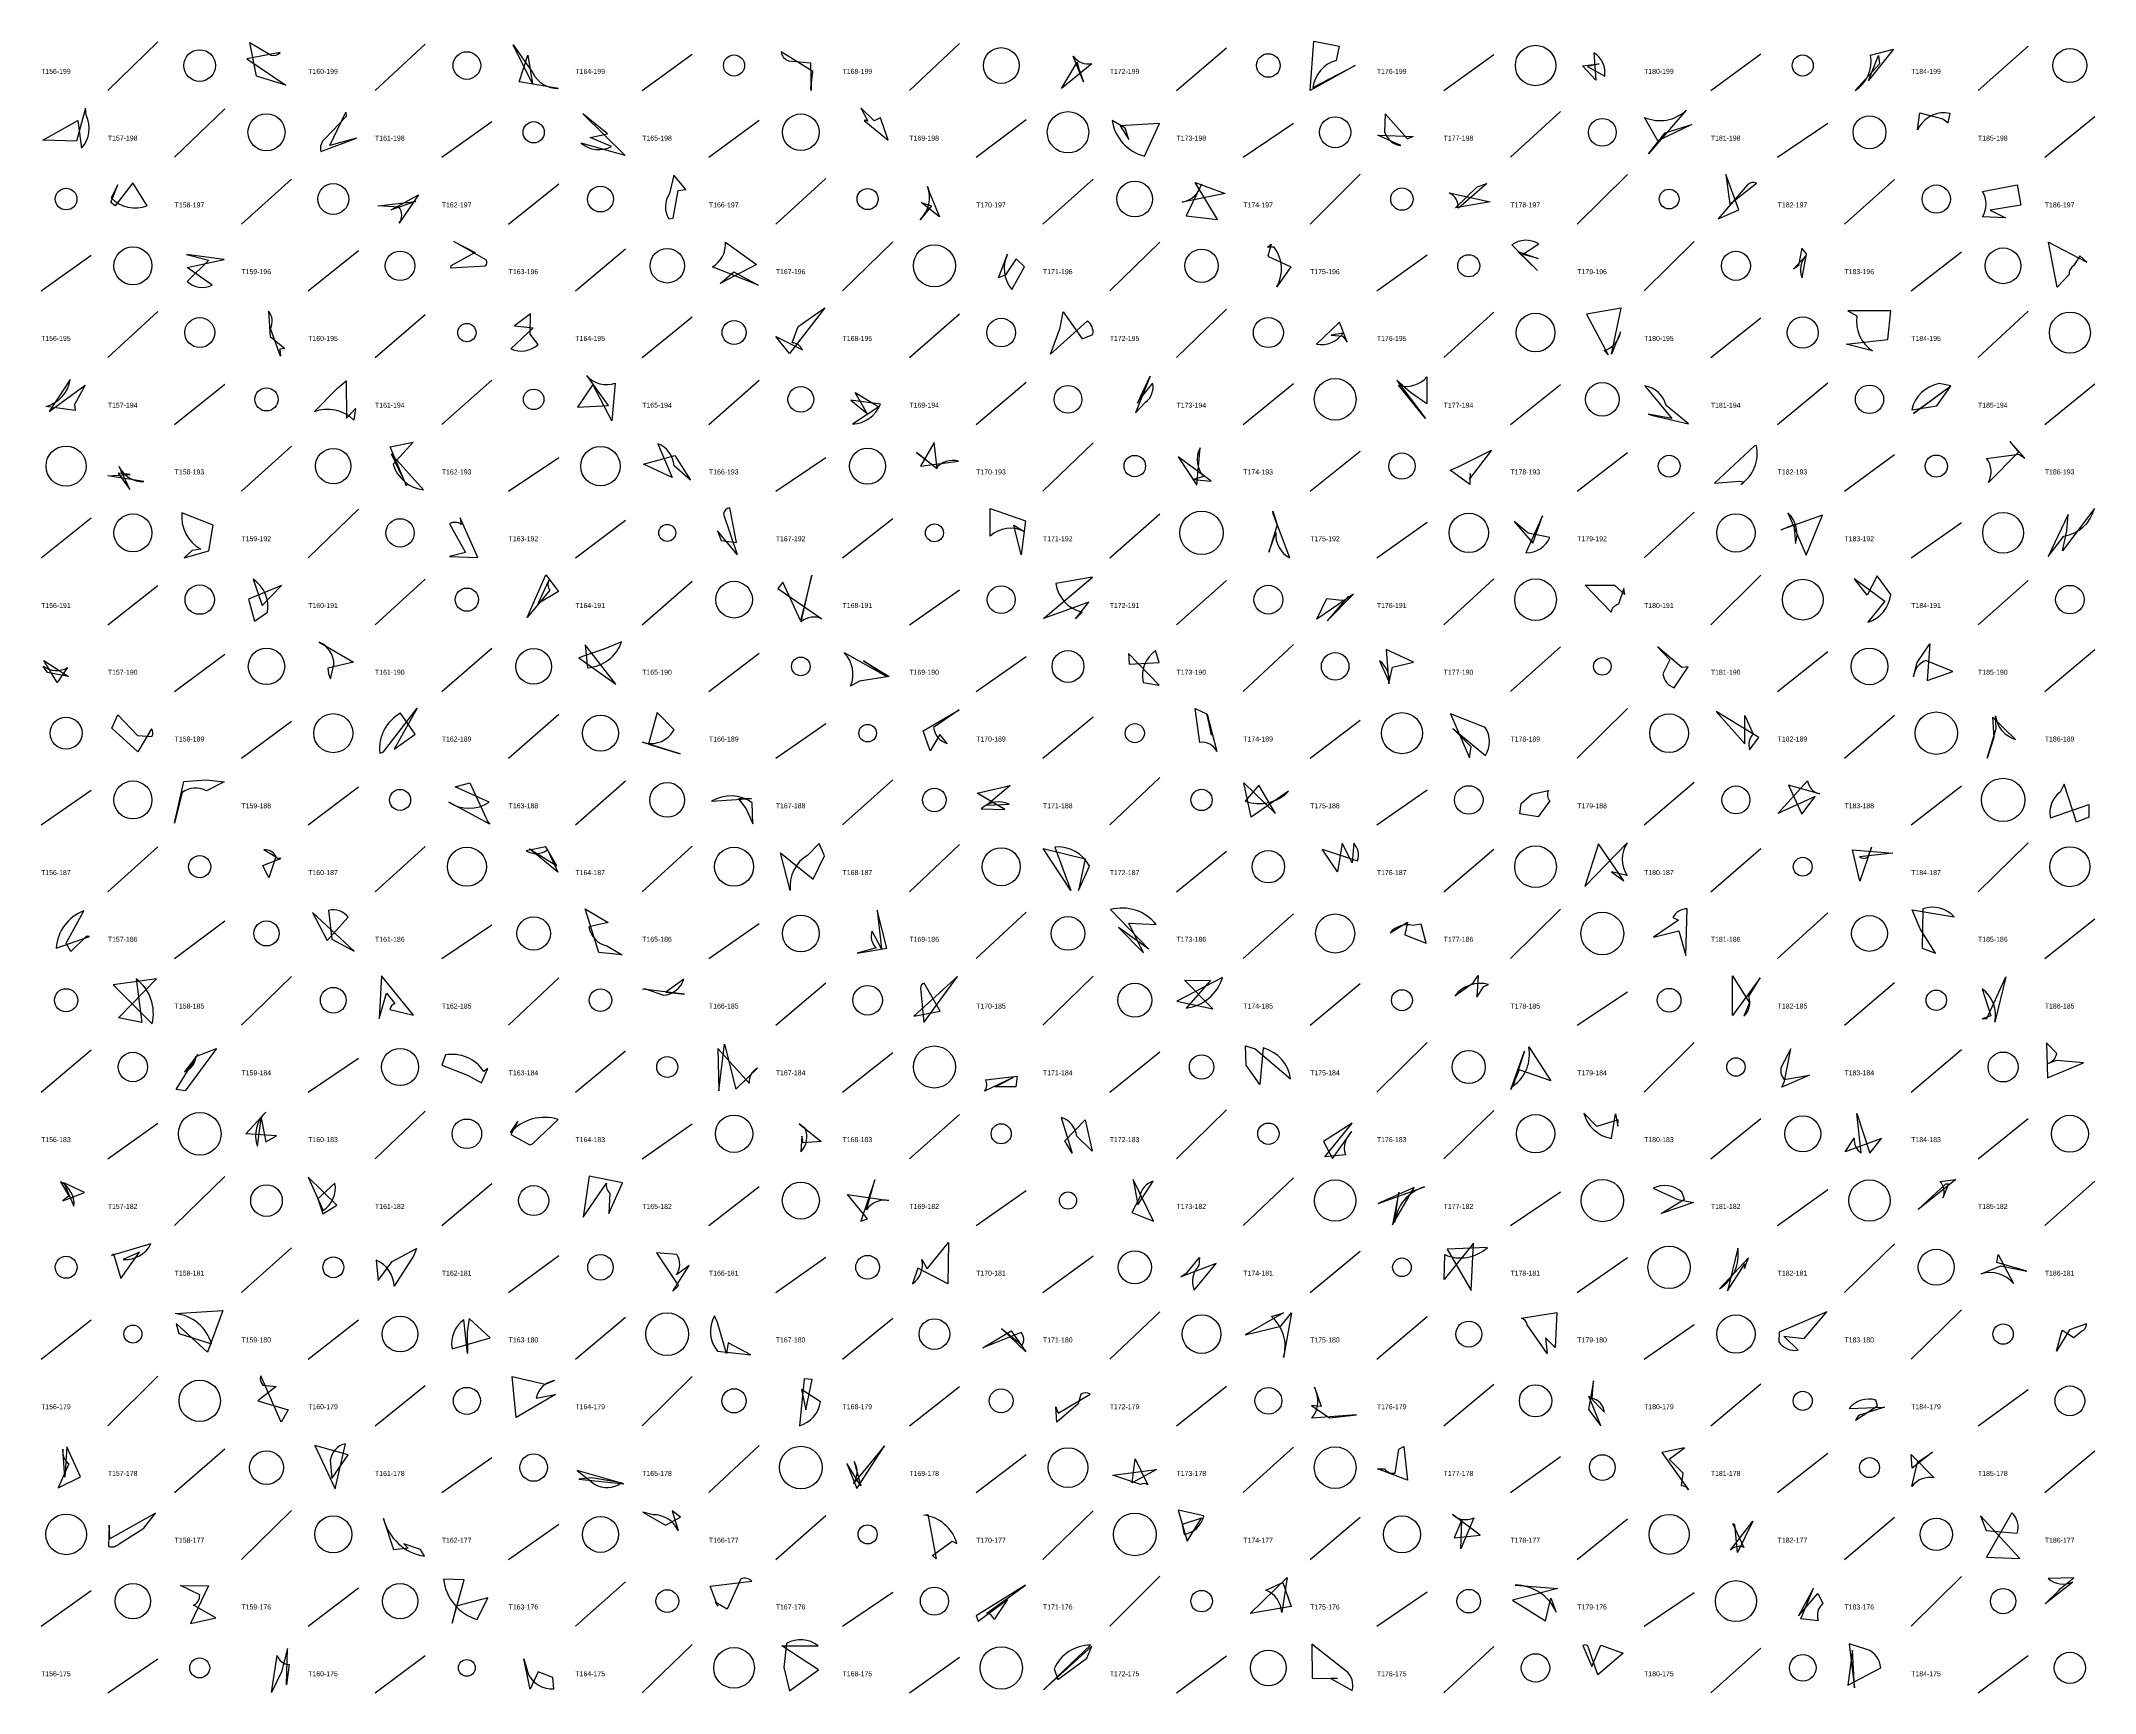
# Model space of a CAD drawing. Header units: millimetres. Extents: x -1 to 9990, y 0 to 15990.
# Drawn here: x 6240 to 7470, y 7000 to 7990 of the extents above; entities that cross this region are included whole.
import ezdxf

# ---------------------------------------------------------------- set-up
doc = ezdxf.new("R2010")
doc.units = ezdxf.units.MM
doc.layers.add('TEXT', color=3, linetype='Continuous')
doc.layers.add('WALL', color=1, linetype='Continuous')

msp = doc.modelspace()

# ---------------------------------------------------------------- linework, layer by layer
for points in [[(6369.1, 7968.6), (6365, 7988.8), (6377.7, 7981.2, 0.3), (6383.1, 7982.7), (6363.2, 7979), (6386.5, 7963.3)], [(6534.4, 7964), (6522.8, 7987.3), (6534.6, 7970.6, 0.3), (6549.9, 7961.3), (6526.4, 7965.3), (6531.5, 7981.2)], [(6701, 7961.4), (6702.2, 7971.5), (6683.2, 7983.2, 0.3), (6687.8, 7977.8), (6700.7, 7976.7), (6701.2, 7960.1)], [(7002.2, 7989.6), (7017.3, 7986.5), (7015.6, 7978.1, 0.3), (7001.7, 7961.8), (7026.9, 7975), (7000, 7960.1)], [(7340.4, 7980.9), (7341, 7976.1), (7326.4, 7960, 0.3), (7335.6, 7981.1), (7349.4, 7984.8), (7334.5, 7966.1)], [(6861.3, 7973.7), (6864.2, 7965.3), (6858.1, 7980.7, 0.3), (6869.2, 7976.1), (6851.1, 7961.2), (6860.5, 7977.1)], [(7173.2, 7976.1), (7166.1, 7974.5), (7176.4, 7968.6, 0.3), (7170, 7982.6), (7171.2, 7966.2), (7163.1, 7974.9)], [(6241, 7930.3), (6262.1, 7942.1), (6264.3, 7925.5, 0.3), (6267.1, 7945.2), (6266.7, 7949.5), (6261.3, 7929.7)], [(6422.6, 7947.1), (6422.8, 7944.4), (6410.1, 7931.2, 0.3), (6407.6, 7923.4), (6428.9, 7931.5), (6412.9, 7927)], [(6564.4, 7946.1), (6589.8, 7921), (6563.4, 7928.4, 0.3), (6581.6, 7926.5), (6568.8, 7931.8), (6579.3, 7934)], [(6738.9, 7941.9), (6730.9, 7949.6), (6735.2, 7941.6, 0.3), (6732.9, 7942), (6747.4, 7930.2), (6742.8, 7943.6)], [(7058.3, 7931), (7045, 7946.1), (7044.6, 7935.2, 0.3), (7054.4, 7927), (7040.6, 7933.3), (7061.8, 7932.5)], [(7228.6, 7939.7), (7208.2, 7929.8), (7200.3, 7943.9, 0.3), (7225.2, 7948.2), (7202.6, 7922), (7212.6, 7934.7)], [(7382.2, 7940.6), (7383.4, 7946.3), (7380.3, 7946.7, 0.3), (7363.7, 7936.4), (7365.2, 7946.7), (7379, 7943)], [(6891.4, 7930.6), (6889.2, 7937.4), (6881.4, 7942, 0.3), (6900.8, 7920.7), (6909.7, 7940.3), (6886.2, 7938.9)], [(6626.1, 7900.8), (6619, 7909.4), (6616.3, 7898.3, 0.3), (6616, 7883.2), (6618.5, 7883.5), (6621.6, 7900.1)], [(7248.9, 7909.7), (7251.4, 7891.9), (7267.3, 7904.5, 0.3), (7262, 7903.6), (7244.3, 7883.2), (7256.8, 7888.6)], [(6281.8, 7892.9), (6285.9, 7903.6), (6282, 7895.7, 0.3), (6303.5, 7891), (6294.9, 7904.8), (6284.3, 7890.9)], [(6449.7, 7888.5), (6466, 7897.6), (6454.5, 7880.5, 0.3), (6454.5, 7890.2), (6441.7, 7891), (6464.4, 7893.5)], [(6767, 7893), (6773.2, 7891), (6766.4, 7882.6, 0.3), (6770.9, 7902.6), (6771.9, 7899.3), (6778, 7884.3)], [(6931.2, 7904.9), (6949.2, 7898.4), (6923.3, 7893.2, 0.3), (6934.9, 7904), (6925.8, 7884.9), (6944.6, 7882.7)], [(7100, 7902.4), (7105.9, 7904.4), (7088.8, 7889.6, 0.3), (7083.3, 7898.7), (7107.8, 7893.4), (7087.1, 7889.8)], [(7407.2, 7888.4), (7416.4, 7883.7), (7402.6, 7884.4, 0.3), (7402.6, 7899.5), (7423.4, 7903.6), (7425.6, 7891.4)], [(6327, 7861.7), (6340.5, 7858.4), (6327.4, 7845.6, 0.3), (6342.4, 7843.4), (6327.5, 7853.9), (6349.6, 7858.7)], [(6485.4, 7855), (6485.1, 7853.7), (6506.2, 7855, 0.3), (6506.7, 7858.3), (6487.1, 7869.6), (6499.9, 7863)], [(6654.9, 7851.4), (6669.5, 7843.4), (6642, 7854.4, 0.3), (6649.8, 7869.2), (6668.5, 7855.8), (6646.6, 7844.4)], [(6817.5, 7849.6), (6813.4, 7847.7), (6818.8, 7862, 0.3), (6821.3, 7840.9), (6829, 7854.4), (6823.9, 7859.2)], [(6974.7, 7860.8), (6988.5, 7854.4), (6980, 7842.5, 0.3), (6978.5, 7866.1), (6974.4, 7866.2), (6976.7, 7867.9)], [(7136.5, 7859.3), (7127.1, 7861.7), (7136.9, 7868.2, 0.3), (7120.8, 7867.5), (7136.2, 7852.2), (7124.3, 7863.5)], [(7292.4, 7855.1), (7289.5, 7852.9), (7297.1, 7861.1, 0.3), (7294.6, 7847.7), (7297.3, 7862.2), (7294.4, 7865.6)], [(7465.2, 7857.2), (7461, 7860.9), (7457.4, 7855.1, 0.3), (7454.5, 7849.7), (7447.3, 7842.2), (7442.2, 7869.2)], [(6382.9, 7805.1), (6383.3, 7800.8), (6377.4, 7817.5, 0.3), (6376.2, 7827.9), (6377.1, 7812.7), (6386, 7805.4)], [(6523.6, 7819), (6534.7, 7817.9), (6521.4, 7805.2, 0.3), (6537.7, 7807.9), (6533, 7814), (6533.2, 7826.2)], [(6688.2, 7802.5), (6680, 7812.6), (6695.9, 7804.6, 0.3), (6689.9, 7808.9), (6693.4, 7818.7), (6709.3, 7829.8)], [(6852.1, 7827.5), (6863.4, 7811.3), (6869.9, 7813.9, 0.3), (6866.5, 7821.9), (6844.6, 7802), (6850.4, 7817.9)], [(7165.5, 7826), (7178.5, 7801.6), (7176.1, 7804.2, 0.3), (7185.8, 7815.5), (7180.5, 7802), (7186.3, 7829.6)], [(7347.8, 7828.1), (7322.1, 7828), (7327.4, 7825, 0.3), (7336.8, 7804.1), (7321.1, 7808.1), (7345.9, 7810.9)], [(7022.1, 7809.3), (7017.5, 7821.2), (7003.9, 7808.1, 0.3), (7019.7, 7814.7), (7012.7, 7813.4), (7019.6, 7812.9)], [(6260, 7771.9), (6260.4, 7768.3), (6243, 7770.8, 0.3), (6257.5, 7786.9), (6244.9, 7767.7), (6266.5, 7783.4)], [(6423, 7763.7), (6428.4, 7769.6), (6427.3, 7762.5, 0.3), (6403.5, 7767.5), (6417.6, 7781.6), (6422.7, 7786.1)], [(6561.2, 7770.3), (6579.9, 7771.3), (6566.8, 7789.2, 0.3), (6583.9, 7784.7), (6581.8, 7762.1), (6570.5, 7783.8)], [(6904.3, 7788.9), (6895.5, 7766.9), (6901.4, 7773.3, 0.3), (6905.7, 7784.6), (6897.8, 7775.2), (6896.6, 7772.8)], [(7051.9, 7786.3), (7069.1, 7763.6), (7052.9, 7783.4, 0.3), (7069.9, 7788.5), (7069.8, 7772.3), (7060.2, 7779.2)], [(6727.6, 7779.1), (6741.7, 7770.5), (6725.9, 7760.2, 0.3), (6742.7, 7772.2), (6725, 7774.5), (6734.7, 7766.5)], [(7205.3, 7765.4), (7226.6, 7760.3), (7213.2, 7771.4, 0.3), (7200.4, 7783), (7216.6, 7763.6), (7202.4, 7766.2)], [(7361.3, 7766.6), (7383.8, 7783.1), (7376.8, 7784.4, 0.3), (7360.3, 7768.8), (7375.4, 7771.2), (7383.5, 7782.6)], [(6449.1, 7746.6), (6462.8, 7749.3), (6450.8, 7736.2, 0.3), (6469.1, 7720.7), (6449.7, 7742.4), (6458.9, 7723.2)], [(6774.9, 7749.1), (6766.7, 7735), (6789.4, 7737.9, 0.3), (6776, 7733.7), (6764.2, 7743.1), (6776.7, 7733.5)], [(7419, 7749.8), (7424.2, 7743.4), (7406.2, 7725.2, 0.3), (7405.1, 7739.6), (7424.5, 7742.1), (7428, 7739.7)], [(6619.5, 7741.3), (6629, 7726.6), (6619.1, 7735.1, 0.3), (6609.3, 7748.4), (6618, 7728.2), (6600.8, 7736.2)], [(6921, 7740.6), (6932.1, 7723.5), (6934.1, 7745.9, 0.3), (6936.1, 7728.7), (6930.1, 7726.9), (6940.8, 7726)], [(7088.6, 7734.6), (7108.6, 7744.6), (7095.5, 7727.3, 0.3), (7095.8, 7730.6), (7095.7, 7723.9), (7083.8, 7732.6)], [(7257.1, 7725.9), (7259.8, 7725.6), (7258, 7724, 0.3), (7267.3, 7747.4), (7266.1, 7747.2), (7242.1, 7724.7)], [(6286.1, 7730.8), (6293.1, 7721), (6286.7, 7734.7, 0.3), (6301.5, 7725.7), (6280, 7729.1), (6293.4, 7729.9)], [(6340.5, 7684.3), (6343, 7699.7), (6324.3, 7707.1, 0.3), (6335.6, 7685.3), (6330.5, 7684.5), (6325.7, 7680.1)], [(6501.6, 7680.2), (6490.9, 7704.1), (6491.6, 7700, 0.3), (6484.5, 7700.5), (6494.1, 7683.2), (6484.5, 7680.9)], [(6647.3, 7690.4), (6656.5, 7689.2), (6652.4, 7710, 0.3), (6648.6, 7706.3), (6656.8, 7682.1), (6645, 7696.3)], [(6826.9, 7681.8), (6822.6, 7699.6), (6828.8, 7695.9, 0.3), (6808.3, 7693.1), (6808.4, 7709.6), (6829.6, 7702.3)], [(6980.2, 7699.8), (6975.2, 7683.4), (6979.4, 7695.2, 0.3), (6987.9, 7680), (6977.9, 7706.5), (6977.7, 7708)], [(7133.4, 7688.8), (7139.1, 7705.3), (7129.2, 7683.1, 0.3), (7143.6, 7692.3), (7130.6, 7694.9), (7122.1, 7701.8)], [(7282, 7696.9), (7289.6, 7700.1), (7290.6, 7688.6, 0.3), (7286.1, 7707), (7297, 7681.6), (7306.9, 7705.6)], [(7453.9, 7706.1), (7441.9, 7680.8), (7451.4, 7693, 0.3), (7469.7, 7709.6), (7450.5, 7684.3), (7453.1, 7696.3)], [(6364.2, 7655.3), (6367.8, 7642.2), (6375.6, 7647.4, 0.3), (6367, 7667.2), (6372.4, 7651.4), (6384, 7663.4)], [(6549.8, 7659.9), (6537.7, 7652.7), (6544.2, 7666.9, 0.3), (6544.7, 7660.6), (6531.2, 7644.4), (6542.2, 7669.9)], [(6684.2, 7665.4), (6681.2, 7661.6), (6707.5, 7643.5, 0.3), (6695.2, 7641.8), (6701.5, 7669.6), (6694.9, 7642.6)], [(6840.3, 7643.7), (6869.6, 7668.4), (6847.7, 7664.7, 0.3), (6863.4, 7647.4), (6859.5, 7643.6), (6867.4, 7653.5)], [(7188.5, 7658.1), (7187.9, 7661.7), (7184.6, 7652.2, 0.3), (7180.2, 7647.5), (7164.8, 7663.7), (7182.2, 7663.7)], [(7325.8, 7667.6), (7344.2, 7654), (7334, 7641.5, 0.3), (7347.7, 7658.1), (7339.6, 7669.2), (7333.6, 7657.7)], [(7004.1, 7643.4), (7010, 7655.7), (7019, 7654.6, 0.3), (7023, 7657), (7010.2, 7642.4), (7025.9, 7658.2)], [(6412.1, 7610.6), (6413.4, 7607.6), (6415.4, 7616, 0.3), (6406.6, 7629.5), (6427.2, 7617.5), (6411.8, 7614)], [(6584.2, 7604.3), (6565.8, 7628), (6567.3, 7614.2, 0.3), (6587.7, 7629.8), (6578.6, 7625.9), (6562.1, 7620.2)], [(7208.1, 7626.7), (7215.4, 7619), (7211.3, 7610.6, 0.3), (7218.1, 7602.2), (7226.4, 7614.8), (7222.7, 7614.3)], [(7369.5, 7606.5), (7385, 7611.9), (7368.8, 7618.6, 0.3), (7361.4, 7608.7), (7363.6, 7617.4), (7371.2, 7628.5)], [(6256.5, 7609), (6243.9, 7611.3), (6241.3, 7615.1, 0.3), (6255.9, 7614.3), (6249.7, 7605.3), (6241.6, 7618.5)], [(6747.9, 7608.9), (6730.1, 7606.2), (6724.8, 7603.2, 0.3), (6720.9, 7623.3), (6746.2, 7609.1), (6732.6, 7618.3)], [(6891.7, 7616.4), (6909.5, 7617.3), (6907.5, 7624.5, 0.3), (6900, 7605.4), (6909.5, 7603.7), (6891.2, 7622.8)], [(7061.9, 7617.5), (7045.5, 7625.2), (7047.1, 7604.5, 0.3), (7041.5, 7618.3), (7047.4, 7605.6), (7049.3, 7614.5)], [(6451.5, 7565.5), (6464, 7574.4), (6455.3, 7587, 0.3), (6442.8, 7563.1), (6445, 7563.9), (6465.3, 7590)], [(6941, 7573.9), (6938.4, 7586.4), (6944.2, 7564.1, 0.3), (6934, 7569.5), (6931.1, 7589.7), (6937.9, 7586.6)], [(6285.9, 7586), (6297.8, 7573.7), (6306.4, 7573, 0.3), (6306.1, 7577.7), (6297.9, 7563.9), (6282.4, 7578)], [(6603.8, 7568.4), (6622.8, 7562.7), (6600.1, 7569.6, 0.3), (6617.2, 7574.2), (6619.1, 7577.1), (6608.9, 7587.4)], [(6768.3, 7576.5), (6789.8, 7588.9), (6774.5, 7578.5, 0.3), (6782.6, 7568.9), (6778.2, 7574.2), (6772.4, 7564.5)], [(7096.4, 7566.9), (7085.5, 7577.9), (7105, 7561.7, 0.3), (7104.9, 7578.4), (7084.1, 7586.5), (7095.5, 7560.2)], [(7260.3, 7568.6), (7260.3, 7585.6), (7265.4, 7574.5, 0.3), (7263.2, 7565.1), (7268.8, 7572.4), (7243.2, 7587.9)], [(7405.4, 7560.1), (7410.9, 7577.8), (7410.5, 7585.3, 0.3), (7422.4, 7571.3), (7408.7, 7584.5), (7409.5, 7572.4)], [(6338.8, 7547.1), (6349.7, 7545.9), (6339, 7540.4, 0.3), (6324.4, 7539.4), (6320, 7521), (6325.4, 7546.1)], [(6507.5, 7521.9), (6508.7, 7520.4), (6484.1, 7533.6, 0.3), (6508.4, 7533.7), (6488, 7542.9), (6496.7, 7545.3)], [(6820.3, 7543.6), (6806.3, 7531.9), (6819.8, 7532.5, 0.3), (6802.9, 7529.7), (6817.2, 7529.2), (6800.6, 7539.1)], [(6979.2, 7526.8), (6969.2, 7543.8), (6961.2, 7534.3, 0.3), (6987.1, 7540.3), (6964.7, 7524.6), (6960.3, 7545.3)], [(7126.3, 7532.9), (7132.8, 7538.4), (7142.7, 7540.7, 0.3), (7143.5, 7534.4), (7136.5, 7524.8), (7125.5, 7526.7)], [(7302.5, 7537.1), (7280.1, 7526.8), (7297.9, 7546.4, 0.3), (7305.1, 7538.7), (7286.5, 7543.8), (7294.5, 7526.5)], [(7458.9, 7521.7), (7451.6, 7544.4), (7449.1, 7539.6, 0.3), (7443.4, 7524.3), (7466.4, 7532.2), (7466.4, 7524.7)], [(6662.3, 7529.7), (6666.3, 7520.7), (6665.9, 7533.3, 0.3), (6641.5, 7534.2), (6665.5, 7535.8), (6657.6, 7535.7)], [(6372.8, 7495.7), (6383.6, 7499.9), (6381.4, 7500, 0.3), (6373.5, 7505.3), (6380.6, 7501), (6376.4, 7488.4)], [(6548.9, 7495.5), (6542.3, 7506.9), (6530.6, 7504.5, 0.3), (6543.2, 7505.1), (6549.4, 7491.7), (6532.6, 7505.7)], [(6709.2, 7501.6), (6705.9, 7509), (6699.2, 7502, 0.3), (6688.7, 7480.7), (6682.8, 7503.4), (6702.3, 7487.5)], [(6865.2, 7499.7), (6861.3, 7480.7), (6867.9, 7495.3, 0.3), (6847.1, 7506.8), (6856.6, 7480.8), (6840.2, 7506)], [(7016.4, 7491.9), (7007.2, 7505.6), (7028.3, 7498.5, 0.3), (7026.1, 7509.1), (7025.1, 7497.4), (7019.2, 7509.2)], [(7172.7, 7508.8), (7164.6, 7483.1), (7189.8, 7509.3, 0.3), (7189.9, 7489.7), (7180.4, 7492), (7187.9, 7486.5)], [(7324.9, 7505.1), (7348.9, 7503.2), (7329, 7501, 0.3), (7334.3, 7500.9), (7336.2, 7506.7), (7329.2, 7486.3)], [(6257.8, 7444.3), (6255, 7449.1), (6265.6, 7468.5, 0.3), (6249.1, 7446.2), (6269, 7453.1), (6267.2, 7453.3)], [(6402.6, 7467.5), (6411.4, 7450.7), (6424, 7464.7, 0.3), (6412.1, 7468.8), (6414.2, 7451.6), (6427.5, 7444.4)], [(6565.8, 7469.7), (6579.6, 7461.6), (6568.1, 7458.9, 0.3), (6578.8, 7447.5), (6588, 7442.2), (6574.1, 7443.6)], [(6740.8, 7468.9), (6743.3, 7445.7), (6737.7, 7456.3, 0.3), (6740.1, 7446.4), (6728.8, 7443.2), (6746.6, 7446.1)], [(6900.2, 7443.4), (6891.5, 7461.2), (6907.9, 7460.3, 0.3), (6880.4, 7469.3), (6903.5, 7445.6), (6885.2, 7458.5)], [(7220.9, 7456.5), (7225, 7441.9), (7225.9, 7469.7, 0.3), (7217.3, 7464.6), (7220.7, 7463), (7205.6, 7452.8)], [(7365.4, 7457.7), (7360.5, 7469.2), (7385.8, 7465, 0.3), (7367, 7469.7), (7366.6, 7446.2), (7374.5, 7443.3)], [(7069.5, 7449.1), (7066.6, 7460.5), (7061.6, 7459.7, 0.3), (7047.9, 7455.3), (7058.3, 7461.8), (7056.7, 7454.2)], [(6442.4, 7404.1), (6446.9, 7419.3), (6451.9, 7413, 0.3), (6448.9, 7409.4), (6463.1, 7406.1), (6443.8, 7429.6)], [(6762.7, 7405.5), (6778.4, 7408.4), (6768.9, 7425.2, 0.3), (6766.6, 7422.4), (6768.7, 7401.6), (6788.9, 7429.3)], [(7099.9, 7416.9), (7104, 7423.2), (7106.9, 7424.5, 0.3), (7086.7, 7417.6), (7097.7, 7425.4), (7100.7, 7429.9)], [(7253, 7429.7), (7263.1, 7413.4), (7259.7, 7405.4, 0.3), (7262.8, 7417.2), (7269.5, 7428.4), (7253, 7405.8)], [(6309.1, 7427.9), (6283.2, 7424.2), (6306.5, 7400.8, 0.3), (6296.9, 7427.8), (6300.3, 7401.6), (6286.3, 7404.5)], [(6600.3, 7421.7), (6601.4, 7422), (6612.7, 7418, 0.3), (6625, 7427.6), (6614.2, 7419.9), (6625.3, 7418.7)], [(6924.8, 7427), (6940.4, 7426.9), (6925.7, 7410.3, 0.3), (6947.5, 7428.6), (6920.2, 7414.4), (6941.8, 7409.9)], [(7405.3, 7404), (7416.6, 7429), (7410, 7401.8, 0.3), (7402.5, 7421.8), (7407.6, 7405.7), (7402.4, 7403.8)], [(6321, 7361.5), (6333.8, 7382.5), (6325.9, 7372.2, 0.3), (6332.7, 7381.3), (6345.1, 7386), (6326.3, 7360.7)], [(6503.8, 7365.5), (6507.6, 7374.2), (6505.1, 7372.4, 0.3), (6482.2, 7382.2), (6480.1, 7376.2), (6495.4, 7370.1)], [(6649.3, 7388.7), (6656.1, 7361.7), (6669, 7374.4, 0.3), (6664, 7365.3), (6645.2, 7386), (6645.9, 7360.7)], [(6961.4, 7387.6), (6967, 7385.8), (6988.3, 7367.9, 0.3), (6971.9, 7386.4), (6969.9, 7364.6), (6961.6, 7376.1)], [(7120.3, 7361.6), (7128.3, 7384.4), (7121.5, 7363.6, 0.3), (7130.9, 7387), (7144.1, 7366.8), (7125.1, 7373.4)], [(7284, 7366.6), (7287.9, 7385.9), (7282.3, 7375.3, 0.3), (7283.9, 7367.6), (7299, 7370.1), (7282.4, 7363)], [(7463.2, 7377.5), (7447, 7378.9), (7441.8, 7377.2, 0.3), (7447.1, 7383), (7441.1, 7389.4), (7441.6, 7368.5)], [(6811.3, 7363.1), (6822.1, 7368.7), (6805, 7360.5, 0.3), (6805.6, 7367.4), (6824.6, 7369.5), (6823.8, 7363.1)], [(6381, 7333.7), (6362.7, 7334.9), (6374.6, 7348, 0.3), (6369.6, 7327.5), (6371.9, 7344.4), (6374.6, 7330.1)], [(6532.7, 7328.4), (6534.3, 7328.9), (6549.7, 7343.5, 0.3), (6521.2, 7335.7), (6525.5, 7342.3), (6521.4, 7334.5)], [(6865.2, 7343.3), (6869.4, 7324.5), (6860.2, 7333.5, 0.3), (6850.9, 7344.8), (6857.4, 7323.3), (6853.1, 7330.8)], [(7184.4, 7343.3), (7171.8, 7339.4), (7163.9, 7347.4, 0.3), (7180.5, 7332.2), (7182.8, 7346.9), (7184.3, 7339.5)], [(7342.2, 7332.2), (7320.4, 7324.2), (7325.9, 7332.3, 0.3), (7330.1, 7323.6), (7327.5, 7347.1), (7335.2, 7323.3)], [(6696.4, 7329.5), (6695.5, 7333.5), (6695, 7324.1, 0.3), (6697.6, 7338.2), (6694, 7341), (6707.2, 7330.3)], [(7008.1, 7330.4), (7013.5, 7320.1), (7025, 7336.3, 0.3), (7021.1, 7322.4), (7008.9, 7321.2), (7025.1, 7341.4)], [(6266.1, 7299.8), (6253.6, 7305.7), (6259.7, 7291.6, 0.3), (6251.7, 7306.2), (6256.6, 7297.9), (6253, 7294.9)], [(6417.2, 7292.3), (6400, 7309), (6409, 7289.1, 0.3), (6416, 7305.4), (6405.7, 7296.1), (6408.7, 7287.1)], [(6568.2, 7309.6), (6564.7, 7285.1), (6578.6, 7305.5, 0.3), (6580.7, 7299.5), (6580, 7287.2), (6588.3, 7305.7)], [(6734.9, 7284), (6723, 7298.7), (6747.8, 7295, 0.3), (6734.4, 7289.4), (6739.3, 7307.4), (6730.9, 7282.7)], [(6894.1, 7307.6), (6896.9, 7292.5), (6906.1, 7306.7, 0.3), (6898, 7297), (6893.2, 7287.9), (6906.3, 7282.7)], [(7380.8, 7305), (7382.4, 7305.1), (7379, 7296.6, 0.3), (7377.2, 7306.4), (7386.7, 7307.7), (7364.1, 7289.6)], [(7062.3, 7302.9), (7040.7, 7293.3), (7068.5, 7303.2, 0.3), (7050.6, 7281.8), (7053.1, 7300), (7049.3, 7280.4)], [(7210.3, 7287.3), (7224.2, 7295.9), (7222.6, 7300.1, 0.3), (7205.4, 7302.4), (7220.2, 7295.7), (7229.6, 7293.9)], [(6783.1, 7245), (6765, 7254.5), (6761.9, 7245.1, 0.3), (6767.5, 7259.6), (6770.6, 7254), (6783.5, 7269.9)], [(7097.8, 7269.5), (7080.3, 7247.6), (7080.6, 7262.6, 0.3), (7106.2, 7266.9), (7082, 7265.8), (7096.5, 7241.1)], [(6287.8, 7248.3), (6298.9, 7264.1), (6289.2, 7259.7, 0.3), (6305.8, 7269), (6282.1, 7262.1), (6283.3, 7263.1)], [(6464.8, 7266.2), (6463.2, 7262), (6451.4, 7243.6, 0.3), (6440.6, 7259.3), (6441.8, 7247), (6450.3, 7258.4)], [(6618.4, 7240.7), (6628.2, 7256.1), (6620.6, 7250.5, 0.3), (6620.8, 7262.6), (6608.5, 7263.7), (6621.8, 7243.8)], [(6926.4, 7251.9), (6933.8, 7260.8), (6933.4, 7256, 0.3), (6930.5, 7241.4), (6943.8, 7257.3), (6922.5, 7249.2)], [(7260.1, 7254.2), (7262.5, 7260.7), (7245.2, 7242.2, 0.3), (7256.1, 7266.5), (7249.9, 7241), (7260.4, 7257)], [(7411.2, 7257.8), (7412, 7262.7), (7421.2, 7245.3, 0.3), (7401.8, 7251.1), (7413.7, 7255.9), (7429.3, 7252.7)], [(6320.9, 7221.4), (6322.5, 7215.3), (6342.1, 7209.2, 0.3), (6320.3, 7227.3), (6348.9, 7229.1), (6339.6, 7204.2)], [(6495.1, 7216.1), (6495.4, 7203.3), (6493.2, 7223.5, 0.3), (6486.2, 7206.2), (6509, 7212.8), (6496.4, 7224.4)], [(6650.5, 7203.4), (6645, 7221.9), (6643.2, 7225.9, 0.3), (6645, 7204.7), (6665.1, 7202.6), (6651.4, 7209.8)], [(6982.4, 7219.7), (6988.9, 7227.7), (6984, 7201, 0.3), (6976.8, 7225.5), (6984.1, 7227.7), (6961.1, 7214.6)], [(7141, 7212.8), (7141.9, 7203.4), (7130, 7220.5, 0.3), (7126.5, 7224.6), (7147.7, 7228), (7146.8, 7206.9)], [(7309.4, 7228.3), (7280.9, 7216.2), (7280.7, 7210.3, 0.3), (7292.3, 7205.4), (7283.7, 7213.7), (7295.8, 7212.4)], [(7450.3, 7217.4), (7457.3, 7213), (7461.9, 7216.7, 0.3), (7465, 7221.1), (7454.8, 7217.5), (7447, 7204.7)], [(6829.7, 7204.4), (6815.1, 7218.4), (6827.6, 7208.3, 0.3), (6827, 7216), (6803.9, 7206.7), (6820.9, 7217)], [(6387.9, 7169.6), (6383.8, 7162.3), (6371.6, 7190, 0.3), (6372.9, 7184.3), (6380.8, 7183.5), (6369.8, 7175.1)], [(6522.1, 7189.5), (6541.8, 7184.9), (6547.4, 7187.2, 0.3), (6536.4, 7176.6), (6548, 7178.8), (6524.6, 7165)], [(6701.7, 7187.7), (6696.9, 7188.1), (6694.2, 7160.1, 0.3), (6706.8, 7174.5), (6695.4, 7181.7), (6697.9, 7169.7)], [(7174.1, 7160.1), (7167, 7177.8), (7176.3, 7168.3, 0.3), (7168.9, 7176.5), (7169.7, 7187), (7166.8, 7169.8)], [(6847.7, 7171.5), (6849.2, 7167.6), (6868.2, 7179, 0.3), (6862.7, 7178.9), (6861, 7173.3), (6848.4, 7162.2)], [(7011.6, 7164.9), (7027.7, 7166.6), (7001.1, 7164.6, 0.3), (7002.6, 7183.1), (7006.6, 7171.7), (7000.9, 7172.3)], [(7326.7, 7163.5), (7339.7, 7172), (7338.8, 7175.5, 0.3), (7322.9, 7170.5), (7344, 7171.3), (7328.5, 7166.3)], [(6255.5, 7147.5), (6254.3, 7129.3), (6253.1, 7146, 0.3), (6256.6, 7137.3), (6250.2, 7122.8), (6263.7, 7129.5)], [(6404, 7148.2), (6416.2, 7122.3), (6422.3, 7149.3, 0.3), (6413.2, 7139.6), (6414.2, 7128.4), (6424, 7142.7)], [(6728.6, 7122.4), (6745.2, 7148), (6726.6, 7125.5, 0.3), (6726.9, 7138.7), (6731, 7124.1), (6722.6, 7137.4)], [(7058.3, 7127.4), (7040.4, 7134.3), (7044.6, 7134.2, 0.3), (7051, 7131.7), (7053.2, 7146), (7056.1, 7147.6)], [(7224.2, 7146.9), (7210.6, 7144.1), (7226.6, 7121.6, 0.3), (7222.5, 7124), (7223.5, 7131.6), (7215.1, 7140)], [(6893.4, 7125.9), (6895.3, 7140.3), (6902.9, 7124.6, 0.3), (6898.4, 7124.9), (6881.9, 7130.5), (6908, 7133.8)], [(7360.6, 7134.7), (7360, 7142.9), (7373.8, 7128.8, 0.3), (7360.4, 7123.6), (7363.7, 7138.3), (7372.7, 7144.3)], [(6588.9, 7125.3), (6561, 7133.2), (6571.5, 7125, 0.3), (6587.5, 7125.9), (6569.9, 7128.8), (6562, 7128)], [(6935, 7104.8), (6923.3, 7101), (6924.5, 7094.9, 0.3), (6936.4, 7106.2), (6920.9, 7109.5), (6926.3, 7091)], [(6281.2, 7092.3), (6280.7, 7100.6), (6280.3, 7087.8, 0.3), (6286.8, 7089.4), (6301.6, 7098.8), (6308.6, 7107.8)], [(6459.8, 7086.7), (6451.3, 7085.8), (6445, 7104.5, 0.3), (6469.6, 7081.9), (6467.3, 7085.9), (6457.3, 7089.3)], [(6622.9, 7105.4), (6617.9, 7109.1), (6621.5, 7097.3, 0.3), (6606.5, 7106.8), (6600.4, 7108.3), (6613.9, 7100.5)], [(6773.8, 7082.4), (6785.7, 7091), (6788.4, 7089.6, 0.3), (6768.7, 7106.5), (6771, 7106.9), (6776, 7080.3)], [(7086.3, 7093), (7101.9, 7094.5), (7085.3, 7106.9, 0.3), (7098, 7104.9), (7090.2, 7086.3), (7090.9, 7103.7)], [(7254.4, 7101), (7253.2, 7101.3), (7259.8, 7087.2, 0.3), (7251.8, 7085.6), (7265.1, 7102.9), (7255.9, 7084.2)], [(7401.5, 7106.1), (7404.8, 7097.4), (7423.4, 7095.7, 0.3), (7420.2, 7108), (7405, 7081.4), (7425, 7080.6)], [(6329.4, 7041.7), (6344.7, 7044.9), (6331.2, 7052.5, 0.3), (6335, 7058.7), (6323.5, 7064.4), (6340.2, 7064.2)], [(6486.2, 7041.9), (6493.4, 7067.8), (6481, 7068.2, 0.3), (6501.1, 7044), (6507.5, 7057), (6488.6, 7052)], [(6645.3, 7051.9), (6640.8, 7064), (6665.7, 7066.9, 0.3), (6659.1, 7068.4), (6650.9, 7050.2), (6643.6, 7054.4)], [(6801.3, 7042.9), (6818.8, 7056), (6810.7, 7043.9, 0.3), (6806.3, 7047.8), (6829.5, 7064.5), (6800, 7046.1)], [(6964.1, 7047.6), (6986.3, 7069.2), (6983, 7048.1, 0.3), (6973.4, 7061.6), (6983.6, 7066.2), (6988.6, 7051.8)], [(7141, 7043.1), (7144.2, 7056.7), (7147.4, 7048.3, 0.3), (7122.7, 7064.6), (7148.3, 7062.6), (7121.3, 7055.6)], [(7292.4, 7046.2), (7304, 7059.6), (7307, 7053.7, 0.3), (7304.3, 7043.2), (7293.9, 7044.4), (7301.4, 7062.7)], [(7449.3, 7062.5), (7457.4, 7068.9), (7442, 7068.6, 0.3), (7456.7, 7066.4), (7440.3, 7053.4), (7448.6, 7061.6)], [(6383.9, 7012.7), (6377.9, 7000.2), (6381.3, 7022.5, 0.3), (6388.6, 7017), (6386.9, 7004.8), (6387.5, 7026.7)], [(6705.5, 7013.8), (6683.7, 7028.2), (6705.4, 7028.3, 0.3), (6686.4, 7029.7), (6684.8, 7015.3), (6688.2, 7001.2)], [(6869.3, 7028), (6840.3, 7001.9), (6868.5, 7028.6, 0.3), (6846.7, 7014.4), (6849, 7008.1), (6866.2, 7020.8)], [(7016.4, 7008.7), (7012.5, 7008.7), (7025.2, 7001.5, 0.3), (7021.5, 7013.1), (7001.1, 7029.3), (7001.2, 7008.9)], [(7187.4, 7023.9), (7172.3, 7010.8), (7166.3, 7028.2, 0.3), (7163.3, 7028.4), (7168.8, 7015.8), (7174.1, 7028.7)], [(7324.9, 7025.6), (7322.1, 7004.7), (7341.7, 7015, 0.3), (7333.4, 7026.1), (7322.8, 7029.5), (7326, 7003)], [(6532.9, 7002.3), (6529.2, 7020.5), (6532, 7010.8, 0.3), (6547.1, 7002.5), (6546.4, 7009.2), (6537.7, 7012.6)]]:
    msp.add_lwpolyline(points, format="xyb", close=True)
for centre, radius in [((6335, 7975), 9.48), ((6495, 7975), 8.28), ((6815, 7975), 10.7), ((7135, 7975), 12.1), ((7455, 7975), 10.2), ((6655, 7975), 6.34), ((6975, 7975), 7.08), ((7295, 7975), 6.31), ((6375, 7935), 11.1), ((6695, 7935), 11), ((6855, 7935), 12.4), ((6535, 7935), 6.36), ((7015, 7935), 9.3), ((7175, 7935), 8.3), ((7335, 7935), 9.87), ((6255, 7895), 6.48), ((6415, 7895), 9.26), ((6575, 7895), 7.74), ((6735, 7895), 6.31), ((6895, 7895), 10.7), ((7055, 7895), 6.72), ((7215, 7895), 5.93), ((7375, 7895), 8.46), ((6295, 7855), 11.4), ((6455, 7855), 8.84), ((6615, 7855), 10.3), ((6775, 7855), 12.6), ((6935, 7855), 9.99), ((7095, 7855), 6.63), ((7255, 7855), 8.71), ((7415, 7855), 10.7), ((6335, 7815), 8.96), ((6815, 7815), 8.59), ((6975, 7815), 9), ((7135, 7815), 11.6), ((7295, 7815), 9.34), ((7455, 7815), 12.3), ((6495, 7815), 5.49), ((6655, 7815), 7.17), ((7015, 7775), 12.5), ((6375, 7775), 6.93), ((6535, 7775), 6.12), ((6695, 7775), 7.69), ((6855, 7775), 8.33), ((7175, 7775), 10.1), ((7335, 7775), 8.47), ((6255, 7735), 12), ((6415, 7735), 10.6), ((6575, 7735), 11.8), ((6735, 7735), 10.8), ((6895, 7735), 6.42), ((7055, 7735), 7.87), ((7215, 7735), 6.56), ((7375, 7735), 6.65), ((6295, 7695), 11.4), ((6455, 7695), 8.49), ((6615, 7695), 5.11), ((6775, 7695), 5.37), ((6935, 7695), 13), ((7095, 7695), 11.8), ((7255, 7695), 11.5), ((7415, 7695), 12.2), ((6335, 7655), 8.8), ((6655, 7655), 11), ((6815, 7655), 8.34), ((6975, 7655), 8.64), ((7135, 7655), 12.5), ((7295, 7655), 12.2), ((7455, 7655), 8.55), ((6495, 7655), 6.96), ((7335, 7615), 11), ((6375, 7615), 10.9), ((6535, 7615), 10.7), ((6695, 7615), 5.57), ((6855, 7615), 9.55), ((7015, 7615), 8.28), ((7175, 7615), 5.25), ((6255, 7575), 9.52), ((6415, 7575), 11.7), ((6575, 7575), 10.8), ((6735, 7575), 5.27), ((6895, 7575), 5.73), ((7055, 7575), 12.3), ((7215, 7575), 11.6), ((7375, 7575), 12.7), ((6295, 7535), 11.4), ((6455, 7535), 6.29), ((6615, 7535), 10.4), ((6775, 7535), 7.05), ((6935, 7535), 6.36), ((7095, 7535), 8.54), ((7255, 7535), 8.36), ((7415, 7535), 13), ((6495, 7495), 11.7), ((6655, 7495), 11.7), ((6815, 7495), 11.4), ((6975, 7495), 9.73), ((7135, 7495), 12.5), ((7455, 7495), 12), ((6335, 7495), 6.67), ((7295, 7495), 5.65), ((7015, 7455), 11.7), ((7175, 7455), 12.8), ((6375, 7455), 7.49), ((6535, 7455), 10), ((6695, 7455), 11), ((6855, 7455), 10.1), ((7335, 7455), 10.7), ((6255, 7415), 6.93), ((6415, 7415), 7.72), ((6575, 7415), 6.76), ((6735, 7415), 8.86), ((6895, 7415), 10.2), ((7055, 7415), 6.28), ((7215, 7415), 7.11), ((7375, 7415), 6.1), ((6295, 7375), 8.8), ((6455, 7375), 11.1), ((6615, 7375), 6.28), ((6775, 7375), 12.6), ((6935, 7375), 7.33), ((7095, 7375), 9.92), ((7255, 7375), 5.52), ((7415, 7375), 8.98), ((6335, 7335), 12.8), ((6495, 7335), 8.85), ((6655, 7335), 11.2), ((7135, 7335), 11.5), ((7295, 7335), 10.8), ((7455, 7335), 11.1), ((6815, 7335), 6.01), ((6975, 7335), 6.4), ((7015, 7295), 12.4), ((7175, 7295), 12.7), ((7335, 7295), 12.4), ((6375, 7295), 9.48), ((6535, 7295), 9.01), ((6695, 7295), 11.1), ((6855, 7295), 5.17), ((6255, 7255), 6.58), ((6415, 7255), 6.25), ((6575, 7255), 7.64), ((6735, 7255), 7.12), ((6895, 7255), 9.94), ((7055, 7255), 5.59), ((7215, 7255), 12.7), ((7375, 7255), 10.8), ((6295, 7215), 5.39), ((6455, 7215), 10.7), ((6615, 7215), 12.8), ((6775, 7215), 9.19), ((6935, 7215), 11.6), ((7095, 7215), 7.76), ((7255, 7215), 11.5), ((7415, 7215), 6.11), ((6335, 7175), 12.4), ((7135, 7175), 9.68), ((7455, 7175), 8.9), ((6495, 7175), 8.09), ((6655, 7175), 7.24), ((6815, 7175), 7.15), ((6975, 7175), 8.02), ((7295, 7175), 5.73), ((6695, 7135), 12.8), ((6855, 7135), 11.9), ((7015, 7135), 12.5), ((6375, 7135), 10.1), ((6535, 7135), 8.21), ((7175, 7135), 7.74), ((7335, 7135), 5.97), ((6255, 7095), 12.2), ((6415, 7095), 11.1), ((6575, 7095), 10.8), ((6735, 7095), 5.71), ((6895, 7095), 12.8), ((7055, 7095), 11.1), ((7215, 7095), 12), ((7375, 7095), 9.7), ((6295, 7055), 10.6), ((6455, 7055), 10.6), ((6615, 7055), 6.84), ((6775, 7055), 8.42), ((6935, 7055), 6.44), ((7095, 7055), 7.07), ((7255, 7055), 12.3), ((7415, 7055), 7.58), ((6655, 7015), 12.2), ((6815, 7015), 12.7), ((6975, 7015), 10.7), ((7135, 7015), 8.51), ((7455, 7015), 9.33), ((6335, 7015), 5.98), ((6495, 7015), 5.02), ((7295, 7015), 7.96)]:
    msp.add_circle(centre, radius)
at = {"layer": 'WALL'}
for p, q in [((6280, 7960), (6310, 7989.2)), ((6440, 7960), (6470, 7987.8)), ((6760, 7960), (6790, 7988.1)), ((6920, 7960), (6950, 7985.6)), ((7400, 7960), (7430, 7986.5)), ((6600, 7960), (6630, 7981.8)), ((7080, 7960), (7110, 7981.5)), ((7240, 7960), (7270, 7982)), ((6320, 7920), (6350, 7949.1)), ((7120, 7920), (7150, 7947.4)), ((6480, 7920), (6510, 7941.4)), ((6640, 7920), (6670, 7942.2)), ((6800, 7920), (6830, 7942.7)), ((6960, 7920), (6990, 7940.4)), ((7280, 7920), (7310, 7940.5)), ((7440, 7920), (7470, 7944.4)), ((7000, 7880), (7030, 7910)), ((7160, 7880), (7190, 7909.8)), ((6360, 7880), (6390, 7907)), ((6520, 7880), (6550, 7904.1)), ((6680, 7880), (6710, 7907.3)), ((6840, 7880), (6870, 7907)), ((7320, 7880), (7350, 7906.7)), ((6240, 7840), (6270, 7861.4)), ((6400, 7840), (6430, 7864.1)), ((6560, 7840), (6590, 7865.2)), ((6720, 7840), (6750, 7869.4)), ((6880, 7840), (6910, 7869.1)), ((7040, 7840), (7070, 7861.5)), ((7200, 7840), (7230, 7869.6)), ((7360, 7840), (7390, 7863.3)), ((6280, 7800), (6310, 7827.7)), ((6440, 7800), (6470, 7825.8)), ((6600, 7800), (6630, 7824.5)), ((6760, 7800), (6790, 7826.3)), ((6920, 7800), (6950, 7829.1)), ((7080, 7800), (7110, 7827.3)), ((7240, 7800), (7270, 7823.9)), ((7400, 7800), (7430, 7827.9)), ((6480, 7760), (6510, 7786.5)), ((6640, 7760), (6670, 7786.5)), ((6320, 7760), (6350, 7784)), ((6800, 7760), (6830, 7785.3)), ((6960, 7760), (6990, 7784.5)), ((7120, 7760), (7150, 7783.8)), ((7280, 7760), (7310, 7784.8)), ((7440, 7760), (7470, 7784.2)), ((6840, 7720), (6870, 7749)), ((6360, 7720), (6390, 7747)), ((6520, 7720), (6550, 7740.2)), ((6680, 7720), (6710, 7740.2)), ((7000, 7720), (7030, 7743.9)), ((7160, 7720), (7190, 7743.2)), ((7320, 7720), (7350, 7741.9)), ((6240, 7680), (6270, 7704.1)), ((6400, 7680), (6430, 7709.3)), ((6560, 7680), (6590, 7702.6)), ((6720, 7680), (6750, 7703.6)), ((6880, 7680), (6910, 7706.5)), ((7040, 7680), (7070, 7701.5)), ((7200, 7680), (7230, 7707.4)), ((7360, 7680), (7390, 7701.2)), ((6280, 7640), (6310, 7663.5)), ((6440, 7640), (6470, 7667.3)), ((6600, 7640), (6630, 7666.1)), ((6920, 7640), (6950, 7666.5)), ((7080, 7640), (7110, 7667.4)), ((7240, 7640), (7270, 7669.7)), ((7400, 7640), (7430, 7666.5)), ((6760, 7640), (6790, 7660.8)), ((6960, 7600), (6990, 7628.1)), ((7120, 7600), (7150, 7626.8)), ((6320, 7600), (6350, 7622.4)), ((6480, 7600), (6510, 7625.9)), ((6640, 7600), (6670, 7623)), ((6800, 7600), (6830, 7621)), ((7280, 7600), (7310, 7624)), ((7440, 7600), (7470, 7625.2)), ((7160, 7560), (7190, 7589.8)), ((6360, 7560), (6390, 7582.1)), ((6520, 7560), (6550, 7586.3)), ((6680, 7560), (6710, 7580.7)), ((6840, 7560), (6870, 7584.7)), ((7000, 7560), (7030, 7582.7)), ((7320, 7560), (7350, 7585.7)), ((6240, 7520), (6270, 7540.9)), ((6400, 7520), (6430, 7542.9)), ((6560, 7520), (6590, 7546.4)), ((6720, 7520), (6750, 7547)), ((6880, 7520), (6910, 7548.5)), ((7040, 7520), (7070, 7541.1)), ((7200, 7520), (7230, 7545.7)), ((7360, 7520), (7390, 7543.5)), ((6280, 7480), (6310, 7506.9)), ((6440, 7480), (6470, 7507.1)), ((6600, 7480), (6630, 7507.3)), ((6760, 7480), (6790, 7508.3)), ((6920, 7480), (6950, 7504.3)), ((7080, 7480), (7110, 7505.5)), ((7240, 7480), (7270, 7505.9)), ((7400, 7480), (7430, 7509.3)), ((6800, 7440), (6830, 7467.7)), ((6960, 7440), (6990, 7466.8)), ((7120, 7440), (7150, 7469.6)), ((7280, 7440), (7310, 7467.3)), ((6320, 7440), (6350, 7462.5)), ((6480, 7440), (6510, 7460.2)), ((6640, 7440), (6670, 7461)), ((7440, 7440), (7470, 7463.7)), ((6360, 7400), (6390, 7429.3)), ((6840, 7400), (6870, 7429.4)), ((6520, 7400), (6550, 7428.4)), ((6680, 7400), (6710, 7425.4)), ((7000, 7400), (7030, 7425.1)), ((7160, 7400), (7190, 7420)), ((7320, 7400), (7350, 7425.7)), ((6240, 7360), (6270, 7385.2)), ((6400, 7360), (6430, 7380.2)), ((6560, 7360), (6590, 7384.6)), ((6720, 7360), (6750, 7383.6)), ((6880, 7360), (6910, 7384)), ((7040, 7360), (7070, 7389.6)), ((7200, 7360), (7230, 7389.7)), ((7360, 7360), (7390, 7385.5)), ((6440, 7320), (6470, 7348.5)), ((6760, 7320), (6790, 7346.5)), ((6920, 7320), (6950, 7349.4)), ((7080, 7320), (7110, 7349)), ((7240, 7320), (7270, 7344.1)), ((7400, 7320), (7430, 7344.2)), ((6280, 7320), (6310, 7341.4)), ((6600, 7320), (6630, 7341)), ((6320, 7280), (6350, 7309.4)), ((6960, 7280), (6990, 7308.7)), ((7440, 7280), (7470, 7306.7)), ((6480, 7280), (6510, 7305.2)), ((6640, 7280), (6670, 7303.5)), ((6800, 7280), (6830, 7301)), ((7120, 7280), (7150, 7300.2)), ((7280, 7280), (7310, 7301.6)), ((6360, 7240), (6390, 7266.6)), ((6520, 7240), (6550, 7262.1)), ((6680, 7240), (6710, 7261)), ((6840, 7240), (6870, 7261.8)), ((7000, 7240), (7030, 7264.6)), ((7160, 7240), (7190, 7260.8)), ((7320, 7240), (7350, 7269.1)), ((6240, 7200), (6270, 7223.5)), ((6400, 7200), (6430, 7223.5)), ((6560, 7200), (6590, 7225.1)), ((6720, 7200), (6750, 7224.5)), ((6880, 7200), (6910, 7228.4)), ((7040, 7200), (7070, 7225.5)), ((7200, 7200), (7230, 7220.8)), ((7360, 7200), (7390, 7229.6)), ((6280, 7160), (6310, 7189.8)), ((6440, 7160), (6470, 7184.1)), ((6600, 7160), (6630, 7189.6)), ((6760, 7160), (6790, 7183.6)), ((6920, 7160), (6950, 7183.8)), ((7080, 7160), (7110, 7184.9)), ((7240, 7160), (7270, 7185.2)), ((7400, 7160), (7430, 7181.8)), ((6640, 7120), (6670, 7148.2)), ((6960, 7120), (6990, 7147.2)), ((6320, 7120), (6350, 7146.3)), ((6480, 7120), (6510, 7141)), ((6800, 7120), (6830, 7142.8)), ((7120, 7120), (7150, 7141.7)), ((7280, 7120), (7310, 7143.6)), ((7440, 7120), (7470, 7145)), ((6360, 7080), (6390, 7109.4)), ((6520, 7080), (6550, 7101.1)), ((6680, 7080), (6710, 7106.4)), ((6840, 7080), (6870, 7109.2)), ((7000, 7080), (7030, 7105.4)), ((7160, 7080), (7190, 7104.4)), ((7320, 7080), (7350, 7105.4)), ((6240, 7040), (6270, 7061.4)), ((6400, 7040), (6430, 7062.9)), ((6560, 7040), (6590, 7066.5)), ((6720, 7040), (6750, 7060.3)), ((6880, 7040), (6910, 7070)), ((7040, 7040), (7070, 7060.6)), ((7360, 7040), (7390, 7069.8)), ((7200, 7040), (7230, 7060.2)), ((6600, 7000), (6630, 7029.1)), ((7080, 7000), (7110, 7027.9)), ((7240, 7000), (7270, 7026.8)), ((6280, 7000), (6310, 7020.5)), ((6440, 7000), (6470, 7022.4)), ((6760, 7000), (6790, 7021.5)), ((6920, 7000), (6950, 7022.2)), ((7400, 7000), (7430, 7022.5))]:
    msp.add_line(p, q, dxfattribs=at)

# ---------------------------------------------------------------- texts
at = {"layer": 'TEXT'}
for s, p in [('T156-199', (6240, 7970)), ('T160-199', (6400, 7970)), ('T164-199', (6560, 7970)), ('T168-199', (6720, 7970)), ('T172-199', (6880, 7970)), ('T176-199', (7040, 7970)), ('T180-199', (7200, 7970)), ('T184-199', (7360, 7970)), ('T157-198', (6280, 7930)), ('T161-198', (6440, 7930)), ('T165-198', (6600, 7930)), ('T169-198', (6760, 7930)), ('T173-198', (6920, 7930)), ('T177-198', (7080, 7930)), ('T181-198', (7240, 7930)), ('T185-198', (7400, 7930)), ('T158-197', (6320, 7890)), ('T162-197', (6480, 7890)), ('T166-197', (6640, 7890)), ('T170-197', (6800, 7890)), ('T174-197', (6960, 7890)), ('T178-197', (7120, 7890)), ('T182-197', (7280, 7890)), ('T186-197', (7440, 7890)), ('T159-196', (6360, 7850)), ('T163-196', (6520, 7850)), ('T167-196', (6680, 7850)), ('T171-196', (6840, 7850)), ('T175-196', (7000, 7850)), ('T179-196', (7160, 7850)), ('T183-196', (7320, 7850)), ('T156-195', (6240, 7810)), ('T160-195', (6400, 7810)), ('T164-195', (6560, 7810)), ('T168-195', (6720, 7810)), ('T172-195', (6880, 7810)), ('T176-195', (7040, 7810)), ('T180-195', (7200, 7810)), ('T184-195', (7360, 7810)), ('T157-194', (6280, 7770)), ('T161-194', (6440, 7770)), ('T165-194', (6600, 7770)), ('T169-194', (6760, 7770)), ('T173-194', (6920, 7770)), ('T177-194', (7080, 7770)), ('T181-194', (7240, 7770)), ('T185-194', (7400, 7770)), ('T158-193', (6320, 7730)), ('T162-193', (6480, 7730)), ('T166-193', (6640, 7730)), ('T170-193', (6800, 7730)), ('T174-193', (6960, 7730)), ('T178-193', (7120, 7730)), ('T182-193', (7280, 7730)), ('T186-193', (7440, 7730)), ('T159-192', (6360, 7690)), ('T163-192', (6520, 7690)), ('T167-192', (6680, 7690)), ('T171-192', (6840, 7690)), ('T175-192', (7000, 7690)), ('T179-192', (7160, 7690)), ('T183-192', (7320, 7690)), ('T156-191', (6240, 7650)), ('T160-191', (6400, 7650)), ('T164-191', (6560, 7650)), ('T168-191', (6720, 7650)), ('T172-191', (6880, 7650)), ('T176-191', (7040, 7650)), ('T180-191', (7200, 7650)), ('T184-191', (7360, 7650)), ('T157-190', (6280, 7610)), ('T161-190', (6440, 7610)), ('T165-190', (6600, 7610)), ('T169-190', (6760, 7610)), ('T173-190', (6920, 7610)), ('T177-190', (7080, 7610)), ('T181-190', (7240, 7610)), ('T185-190', (7400, 7610)), ('T158-189', (6320, 7570)), ('T162-189', (6480, 7570)), ('T166-189', (6640, 7570)), ('T170-189', (6800, 7570)), ('T174-189', (6960, 7570)), ('T178-189', (7120, 7570)), ('T182-189', (7280, 7570)), ('T186-189', (7440, 7570)), ('T159-188', (6360, 7530)), ('T163-188', (6520, 7530)), ('T167-188', (6680, 7530)), ('T171-188', (6840, 7530)), ('T175-188', (7000, 7530)), ('T179-188', (7160, 7530)), ('T183-188', (7320, 7530)), ('T156-187', (6240, 7490)), ('T160-187', (6400, 7490)), ('T164-187', (6560, 7490)), ('T168-187', (6720, 7490)), ('T172-187', (6880, 7490)), ('T176-187', (7040, 7490)), ('T180-187', (7200, 7490)), ('T184-187', (7360, 7490)), ('T157-186', (6280, 7450)), ('T161-186', (6440, 7450)), ('T165-186', (6600, 7450)), ('T169-186', (6760, 7450)), ('T173-186', (6920, 7450)), ('T177-186', (7080, 7450)), ('T181-186', (7240, 7450)), ('T185-186', (7400, 7450)), ('T158-185', (6320, 7410)), ('T162-185', (6480, 7410)), ('T166-185', (6640, 7410)), ('T170-185', (6800, 7410)), ('T174-185', (6960, 7410)), ('T178-185', (7120, 7410)), ('T182-185', (7280, 7410)), ('T186-185', (7440, 7410)), ('T159-184', (6360, 7370)), ('T163-184', (6520, 7370)), ('T167-184', (6680, 7370)), ('T171-184', (6840, 7370)), ('T175-184', (7000, 7370)), ('T179-184', (7160, 7370)), ('T183-184', (7320, 7370)), ('T156-183', (6240, 7330)), ('T160-183', (6400, 7330)), ('T164-183', (6560, 7330)), ('T168-183', (6720, 7330)), ('T172-183', (6880, 7330)), ('T176-183', (7040, 7330)), ('T180-183', (7200, 7330)), ('T184-183', (7360, 7330)), ('T157-182', (6280, 7290)), ('T161-182', (6440, 7290)), ('T165-182', (6600, 7290)), ('T169-182', (6760, 7290)), ('T173-182', (6920, 7290)), ('T177-182', (7080, 7290)), ('T181-182', (7240, 7290)), ('T185-182', (7400, 7290)), ('T158-181', (6320, 7250)), ('T162-181', (6480, 7250)), ('T166-181', (6640, 7250)), ('T170-181', (6800, 7250)), ('T174-181', (6960, 7250)), ('T178-181', (7120, 7250)), ('T182-181', (7280, 7250)), ('T186-181', (7440, 7250)), ('T159-180', (6360, 7210)), ('T163-180', (6520, 7210)), ('T167-180', (6680, 7210)), ('T171-180', (6840, 7210)), ('T175-180', (7000, 7210)), ('T179-180', (7160, 7210)), ('T183-180', (7320, 7210)), ('T156-179', (6240, 7170)), ('T160-179', (6400, 7170)), ('T164-179', (6560, 7170)), ('T168-179', (6720, 7170)), ('T172-179', (6880, 7170)), ('T176-179', (7040, 7170)), ('T180-179', (7200, 7170)), ('T184-179', (7360, 7170)), ('T157-178', (6280, 7130)), ('T161-178', (6440, 7130)), ('T165-178', (6600, 7130)), ('T169-178', (6760, 7130)), ('T173-178', (6920, 7130)), ('T177-178', (7080, 7130)), ('T181-178', (7240, 7130)), ('T185-178', (7400, 7130)), ('T158-177', (6320, 7090)), ('T162-177', (6480, 7090)), ('T166-177', (6640, 7090)), ('T170-177', (6800, 7090)), ('T174-177', (6960, 7090)), ('T178-177', (7120, 7090)), ('T182-177', (7280, 7090)), ('T186-177', (7440, 7090)), ('T159-176', (6360, 7050)), ('T163-176', (6520, 7050)), ('T167-176', (6680, 7050)), ('T171-176', (6840, 7050)), ('T175-176', (7000, 7050)), ('T179-176', (7160, 7050)), ('T183-176', (7320, 7050)), ('T156-175', (6240, 7010)), ('T160-175', (6400, 7010)), ('T164-175', (6560, 7010)), ('T168-175', (6720, 7010)), ('T172-175', (6880, 7010)), ('T176-175', (7040, 7010)), ('T180-175', (7200, 7010)), ('T184-175', (7360, 7010))]:
    msp.add_text(s, height=3, dxfattribs=at).set_placement(p)

doc.saveas('drawing.dxf')
